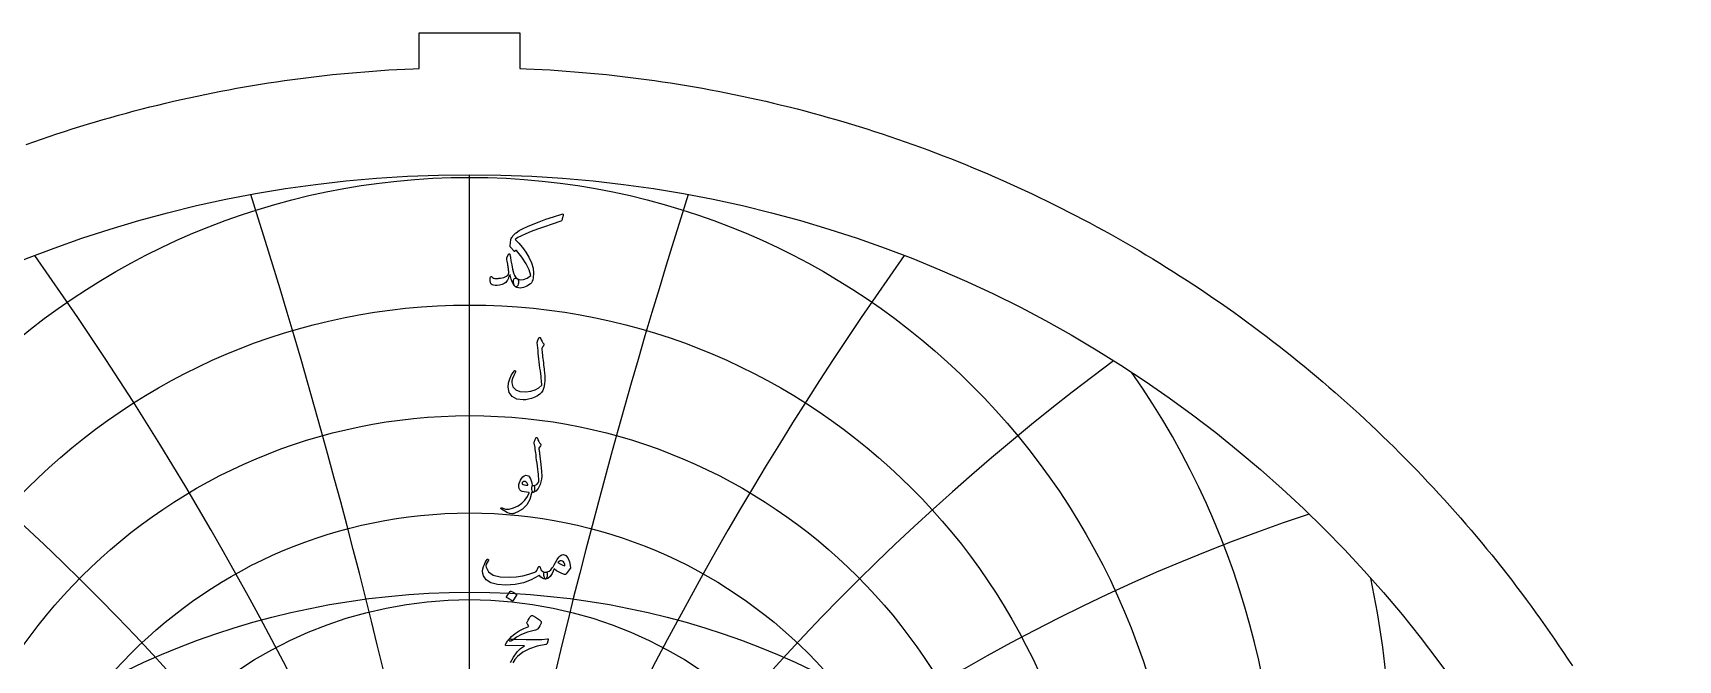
# Model space of a CAD drawing. Header units: millimetres. Extents: x -71 to 71, y -71 to 73.
# Drawn here: x -23.5 to 65, y 38.9 to 72.6 of the extents above; entities that cross this region are included whole.
import ezdxf

# ---------------------------------------------------------------- set-up
doc = ezdxf.new("R2010")
doc.units = ezdxf.units.MM
for name, color, linetype in [('CUT_OUTER', 1, 'Continuous'), ('ENGRAVE', 7, 'Continuous'), ('ENGRAVE_FINE', 8, 'Continuous'), ('TEXT', 5, 'Continuous')]:
    doc.layers.add(name, color=color, linetype=linetype)

msp = doc.modelspace()

# ---------------------------------------------------------------- linework, layer by layer
at = {"layer": 'CUT_OUTER'}
msp.add_lwpolyline([(-23.8392, 66.626), (-23.4299, 66.771), (-23.0198, 66.9135), (-22.6088, 67.0535), (-22.1969, 67.191), (-21.7842, 67.3259), (-21.3707, 67.4583), (-20.9564, 67.5882), (-20.5413, 67.7155), (-20.1254, 67.8403), (-19.7087, 67.9625), (-19.2914, 68.0821), (-18.8733, 68.1992), (-18.4544, 68.3137), (-18.0349, 68.4257), (-17.6147, 68.535), (-17.1939, 68.6418), (-16.7724, 68.746), (-16.3502, 68.8477), (-15.9275, 68.9467), (-15.5042, 69.0431), (-15.0802, 69.137), (-14.6557, 69.2282), (-14.2307, 69.3168), (-13.8051, 69.4028), (-13.379, 69.4862), (-12.9524, 69.567), (-12.5253, 69.6452), (-12.0977, 69.7207), (-11.6697, 69.7936), (-11.2412, 69.8639), (-10.8123, 69.9316), (-10.383, 69.9966), (-9.9533, 70.059), (-9.5233, 70.1187), (-9.0928, 70.1759), (-8.6621, 70.2303), (-8.231, 70.2822), (-7.7996, 70.3313), (-7.3679, 70.3779), (-6.9359, 70.4218), (-6.5037, 70.463), (-6.0712, 70.5016), (-5.6385, 70.5375), (-5.2056, 70.5708), (-4.7725, 70.6014), (-4.3392, 70.6293), (-3.9058, 70.6546), (-3.4722, 70.6773), (-3.0384, 70.6972), (-2.7125, 70.7102), (-2.7125, 72.6225), (2.7125, 72.6225), (2.7125, 70.7102), (3.0384, 70.6972), (3.4722, 70.6773), (3.9058, 70.6546), (4.3392, 70.6293), (4.7725, 70.6014), (5.2056, 70.5708), (5.6385, 70.5375), (6.0712, 70.5016), (6.5037, 70.463), (6.9359, 70.4218), (7.3679, 70.3779), (7.7996, 70.3313), (8.231, 70.2822), (8.6621, 70.2303), (9.0928, 70.1759), (9.5233, 70.1187), (9.9533, 70.059), (10.383, 69.9966), (10.8123, 69.9316), (11.2412, 69.8639), (11.6697, 69.7936), (12.0977, 69.7207), (12.5253, 69.6452), (12.9524, 69.567), (13.379, 69.4862), (13.8051, 69.4028), (14.2307, 69.3168), (14.6557, 69.2282), (15.0802, 69.137), (15.5042, 69.0431), (15.9275, 68.9467), (16.3502, 68.8477), (16.7724, 68.746), (17.1939, 68.6418), (17.6147, 68.535), (18.0349, 68.4257), (18.4544, 68.3137), (18.8733, 68.1992), (19.2914, 68.0821), (19.7087, 67.9625), (20.1254, 67.8403), (20.5413, 67.7155), (20.9564, 67.5882), (21.3707, 67.4583), (21.7842, 67.3259), (22.1969, 67.191), (22.6088, 67.0535), (23.0198, 66.9135), (23.4299, 66.771), (23.8392, 66.626), (24.2475, 66.4785), (24.655, 66.3285), (25.0615, 66.1759), (25.4671, 66.0209), (25.8717, 65.8634), (26.2753, 65.7034), (26.678, 65.541), (27.0796, 65.376), (27.4803, 65.2086), (27.8799, 65.0388), (28.2784, 64.8665), (28.6759, 64.6918), (29.0723, 64.5146), (29.4676, 64.335), (29.8618, 64.153), (30.2549, 63.9685), (30.6468, 63.7817), (31.0376, 63.5925), (31.4272, 63.4008), (31.8156, 63.2068), (32.2029, 63.0104), (32.5889, 62.8116), (32.9737, 62.6105), (33.3572, 62.407), (33.7395, 62.2011), (34.1205, 61.9929), (34.5003, 61.7824), (34.8787, 61.5695), (35.2558, 61.3544), (35.6316, 61.1369), (36.0061, 60.9171), (36.3792, 60.695), (36.7509, 60.4707), (37.1213, 60.244), (37.4902, 60.0151), (37.8578, 59.784), (38.2239, 59.5505), (38.5886, 59.3149), (38.9518, 59.077), (39.3135, 58.8369), (39.6738, 58.5945), (40.0326, 58.35), (40.3899, 58.1033), (40.7456, 57.8543), (41.0998, 57.6032), (41.4525, 57.35), (41.8036, 57.0946), (42.1532, 56.837), (42.5011, 56.5773), (42.8475, 56.3154), (43.1922, 56.0514), (43.5353, 55.7854), (43.8768, 55.5172), (44.2166, 55.2469), (44.5548, 54.9746), (44.8913, 54.7002), (45.226, 54.4237), (45.5591, 54.1451), (45.8905, 53.8646), (46.2201, 53.582), (46.548, 53.2974), (46.8742, 53.0108), (47.1986, 52.7222), (47.5212, 52.4316), (47.842, 52.139), (48.161, 51.8444), (48.4782, 51.548), (48.7936, 51.2495), (49.1072, 50.9492), (49.4188, 50.6469), (49.7287, 50.3427), (50.0366, 50.0366), (50.3427, 49.7287), (50.6469, 49.4188), (50.9492, 49.1072), (51.2495, 48.7936), (51.548, 48.4782), (51.8444, 48.161), (52.139, 47.842), (52.4316, 47.5212), (52.7222, 47.1986), (53.0108, 46.8742), (53.2974, 46.548), (53.582, 46.2201), (53.8646, 45.8905), (54.1451, 45.5591), (54.4237, 45.226), (54.7002, 44.8913), (54.9746, 44.5548), (55.2469, 44.2166), (55.5172, 43.8768), (55.7854, 43.5353), (56.0514, 43.1922), (56.3154, 42.8475), (56.5773, 42.5011), (56.837, 42.1532), (57.0946, 41.8036), (57.35, 41.4525), (57.6032, 41.0998), (57.8543, 40.7456), (58.1033, 40.3899), (58.35, 40.0326), (58.5945, 39.6738), (58.8369, 39.3135), (59.077, 38.9518), (59.3149, 38.5886)], dxfattribs=at)
at = {"layer": 'ENGRAVE'}
msp.add_lwpolyline([(0, -65), (0, 65)], dxfattribs=at)
for centre, radius in [((0, 0), 65), ((0, 26.6213), 38.2346), ((0, 24.371), 33.6221), ((0, 22.5517), 29.4939), ((0, 21.0712), 25.7435), ((0, 0), 42.5483), ((0, 19.8628), 22.2913)]:
    msp.add_circle(centre, radius, dxfattribs=at)
for centre, radius, start, end in [((0, 29.433), 43.4771, 144.986912, 35.013088), ((0, 32.9966), 49.557, 167.993483, 12.006517)]:
    msp.add_arc(centre, radius, start, end, dxfattribs=at)
at = {"layer": 'ENGRAVE_FINE'}
for centre, radius, start, end in [((-364.4053, -48.1485), 370.0269, 4.517309, 17.631014), ((-364.4053, -48.1485), 370.0269, 4.517309, 17.631014), ((364.4053, -48.1485), 370.0269, 162.368986, 175.482691), ((364.4053, -48.1485), 370.0269, 162.368986, 175.482691), ((-176.5378, -48.1485), 187.8676, 9.089909, 35.388733), ((-176.5378, -48.1485), 187.8676, 9.089909, 35.388733), ((176.5378, -48.1485), 187.8676, 144.611267, 170.910091), ((176.5378, -48.1485), 187.8676, 144.611267, 170.910091), ((-111.292, -48.1485), 128.509, 13.775468, 53.38377), ((-111.292, -48.1485), 128.509, 13.775468, 53.38377), ((111.292, -48.1485), 128.509, 126.61623, 166.224532), ((111.292, -48.1485), 128.509, 126.61623, 166.224532), ((-76.5755, -48.1485), 99.9622, 18.636572, 71.683604), ((-76.5755, -48.1485), 99.9622, 18.636572, 71.683604), ((76.5755, -48.1485), 99.9622, 108.316396, 161.363428), ((76.5755, -48.1485), 99.9622, 108.316396, 161.363428)]:
    msp.add_arc(centre, radius, start, end, dxfattribs=at)
at = {"layer": 'TEXT'}
for points in [[(4.9603, 62.8799), (5.0021, 62.8874), (5.0284, 62.8768), (5.0392, 62.8482), (5.0346, 62.8016), (4.9892, 62.6201), (4.9753, 62.5737), (4.9582, 62.5376), (4.9381, 62.5118), (4.9149, 62.4963), (4.4504, 62.3441), (4.0301, 62.2009), (3.6542, 62.0667), (3.3227, 61.9415), (3.036, 61.8248), (2.7947, 61.7162), (2.5987, 61.6155), (2.4482, 61.5228), (2.6596, 61.3166), (2.8524, 61.0897), (3.0267, 60.8422), (3.1824, 60.5741), (3.3247, 60.2616), (3.4134, 59.9718), (3.4485, 59.7047), (3.4299, 59.4603), (3.4021, 59.3505), (3.3681, 59.2603), (3.3278, 59.1896), (3.2814, 59.1386), (3.0886, 59.0066), (2.9019, 58.9282), (2.7215, 58.9034), (2.5472, 58.9323), (2.4724, 58.971), (2.4172, 59.0334), (2.3817, 59.1195), (2.3657, 59.2293), (2.3665, 59.317), (2.3812, 59.3819), (2.4098, 59.4242), (2.4523, 59.4438), (2.4737, 59.4428), (2.5008, 59.4356), (2.5335, 59.4222), (2.5719, 59.4026), (2.7302, 59.3484), (2.904, 59.3593), (3.0932, 59.4351), (3.2979, 59.5758), (3.2077, 59.8875), (3.0484, 60.2162), (2.82, 60.5619), (2.5224, 60.9247), (2.5139, 60.9306), (2.5049, 60.9319), (2.4954, 60.9286), (2.4853, 60.9206), (2.4399, 60.8834), (2.4294, 60.876), (2.4183, 60.8742), (2.4067, 60.878), (2.3946, 60.8876), (2.1966, 61.1103), (2.1919, 61.1273), (2.1904, 61.166), (2.1919, 61.2263), (2.1966, 61.3083), (2.2043, 61.3955), (2.2151, 61.4671), (2.229, 61.5233), (2.2461, 61.5641), (2.2753, 61.6159), (2.3054, 61.6641), (2.3362, 61.7087), (2.3678, 61.7497), (2.4001, 61.7873), (2.4332, 61.8219), (2.4671, 61.8533), (2.5018, 61.8817), (2.6702, 61.9911), (2.8782, 62.105), (3.126, 62.2232), (3.4134, 62.3458), (3.7406, 62.4727), (4.1075, 62.6041), (4.514, 62.7398), (4.9603, 62.8799)], [(2.4564, 58.9818), (2.3763, 59.0653), (2.3048, 59.1963), (2.2422, 59.3747), (2.1883, 59.6006), (2.1808, 59.6253), (2.1708, 59.6294), (2.1581, 59.6129), (2.1429, 59.5758), (2.1302, 59.5409), (2.1166, 59.5062), (2.1023, 59.4718), (2.0873, 59.4376), (2.0717, 59.4037), (2.0558, 59.3701), (2.0397, 59.3367), (2.0233, 59.3036), (1.9547, 59.2128), (1.8645, 59.1427), (1.7526, 59.0932), (1.6191, 59.0643), (1.4891, 59.0509), (1.3798, 59.0478), (1.2911, 59.055), (1.2231, 59.0726), (1.1622, 59.1154), (1.1241, 59.1943), (1.1086, 59.3092), (1.1158, 59.4603), (1.1215, 59.4858), (1.1302, 59.5047), (1.1421, 59.5168), (1.1571, 59.5222), (1.1741, 59.5224), (1.188, 59.5191), (1.1988, 59.5121), (1.2066, 59.5016), (1.23, 59.4688), (1.2633, 59.4448), (1.3063, 59.4296), (1.3592, 59.4232), (1.3892, 59.4216), (1.4216, 59.4211), (1.4563, 59.4216), (1.4932, 59.4232), (1.5323, 59.4258), (1.5732, 59.4294), (1.6158, 59.434), (1.6603, 59.4397), (1.8449, 59.4794), (1.9821, 59.5408), (2.0718, 59.6238), (2.1141, 59.7284), (2.1119, 59.7509), (2.1094, 59.7769), (2.1067, 59.8066), (2.1037, 59.8398), (2.1, 59.8769), (2.095, 59.9182), (2.0887, 59.9636), (2.0811, 60.0131), (2.0731, 60.0635), (2.0656, 60.1116), (2.0586, 60.1573), (2.0522, 60.2008), (2.0457, 60.2419), (2.0388, 60.2807), (2.0313, 60.3172), (2.0233, 60.3513), (2.0117, 60.4171), (2.0058, 60.4699), (2.0055, 60.5099), (2.0109, 60.5369), (2.0976, 60.7267), (2.1045, 60.7357), (2.113, 60.7422), (2.1231, 60.746), (2.1347, 60.7473), (2.146, 60.7453), (2.1553, 60.7391), (2.1625, 60.7288), (2.1677, 60.7143), (2.194, 60.5529), (2.2275, 60.3658), (2.2682, 60.1528), (2.3162, 59.9141), (2.3647, 59.7259), (2.4234, 59.5779), (2.4925, 59.4701), (2.5719, 59.4026), (2.6008, 59.3788), (2.6214, 59.3448), (2.6338, 59.3005), (2.6379, 59.2458), (2.6336, 59.1731), (2.6204, 59.1076), (2.5985, 59.0494), (2.5678, 58.9983), (2.5454, 58.9741), (2.5193, 58.9633), (2.4897, 58.9658), (2.4564, 58.9818)], [(3.7352, 56.2229), (3.7424, 56.2355), (3.7517, 56.2445), (3.763, 56.2499), (3.7764, 56.2518), (3.7898, 56.2494), (3.8012, 56.2425), (3.8105, 56.2309), (3.8177, 56.2146), (3.8561, 56.12), (3.8971, 56.0383), (3.9407, 55.9694), (3.9868, 55.9135), (4.0005, 55.8934), (4.0043, 55.8702), (3.9984, 55.8439), (3.9827, 55.8145), (3.9726, 55.8003), (3.9631, 55.7867), (3.9541, 55.7735), (3.9456, 55.7609), (3.9376, 55.749), (3.9301, 55.7382), (3.9231, 55.7284), (3.9167, 55.7196), (3.9059, 55.7036), (3.8981, 55.6846), (3.8935, 55.6624), (3.8919, 55.6371), (3.8968, 55.5658), (3.9033, 55.4881), (3.9113, 55.4039), (3.9208, 55.3133), (3.9316, 55.2162), (3.9435, 55.1127), (3.9564, 55.0028), (3.9703, 54.8864), (3.9859, 54.7702), (3.9997, 54.661), (4.0117, 54.5588), (4.0219, 54.4636), (4.0305, 54.375), (4.0379, 54.2929), (4.0439, 54.2172), (4.0487, 54.148), (4.0541, 53.943), (4.0373, 53.7489), (3.9984, 53.5656), (3.9373, 53.3931), (3.8778, 53.2918), (3.7857, 53.1982), (3.6612, 53.1124), (3.5042, 53.0343), (3.334, 52.9695), (3.1742, 52.9239), (3.0247, 52.8974), (2.8854, 52.8899), (2.5369, 52.9378), (2.2873, 53.0693), (2.1368, 53.2843), (2.0852, 53.5829), (2.1032, 53.8054), (2.1615, 54.0232), (2.26, 54.2364), (2.3987, 54.445), (2.4093, 54.4571), (2.4203, 54.4646), (2.4319, 54.4674), (2.4441, 54.4656), (2.457, 54.4607), (2.4667, 54.4543), (2.4735, 54.4463), (2.4771, 54.4368), (2.4796, 54.4226), (2.4791, 54.4089), (2.4755, 54.3958), (2.4688, 54.3831), (2.3742, 54.1988), (2.309, 54.0418), (2.2731, 53.9121), (2.2667, 53.8098), (2.3355, 53.5893), (2.4843, 53.4354), (2.713, 53.348), (3.0216, 53.3271), (3.2997, 53.3573), (3.5362, 53.4272), (3.7308, 53.5367), (3.8837, 53.686), (3.8805, 53.7581), (3.8749, 53.8422), (3.8671, 53.9385), (3.8569, 54.0469), (3.8441, 54.1677), (3.8285, 54.3011), (3.8101, 54.4472), (3.7888, 54.6059), (3.7687, 54.7696), (3.7496, 54.9307), (3.7316, 55.0893), (3.7146, 55.2453), (3.6988, 55.3986), (3.6847, 55.5495), (3.672, 55.6977), (3.6609, 55.8434), (3.6444, 55.9836), (3.6452, 55.9996), (3.6475, 56.0146), (3.6514, 56.0285), (3.6568, 56.0414)], [(3.4856, 50.6454), (3.5135, 50.7127), (3.5351, 50.7661), (3.5506, 50.8055), (3.5599, 50.831), (3.5671, 50.8473), (3.5764, 50.8589), (3.5877, 50.8658), (3.6011, 50.8682), (3.6163, 50.8656), (3.629, 50.8579), (3.639, 50.845), (3.6465, 50.8269), (3.6808, 50.7385), (3.7218, 50.6588), (3.7695, 50.5879), (3.8239, 50.5258), (3.8391, 50.5059), (3.8435, 50.4835), (3.837, 50.4585), (3.8197, 50.4309), (3.729, 50.303), (3.7352, 50.2458), (3.7414, 50.1896), (3.7476, 50.1344), (3.7538, 50.0803), (3.7599, 50.0272), (3.7661, 49.9751), (3.7723, 49.9241), (3.7785, 49.874), (3.8355, 49.411), (3.8703, 49.049), (3.8829, 48.7881), (3.8734, 48.6283), (3.7955, 48.3383), (3.6939, 48.124), (3.5686, 47.9856), (3.4196, 47.9229), (3.4155, 47.9229), (3.4114, 47.9229), (3.4073, 47.9229), (3.4031, 47.9229), (3.3786, 47.9461), (3.3629, 47.9992), (3.3559, 48.0822), (3.3578, 48.1952), (3.3616, 48.2369), (3.3732, 48.2674), (3.3926, 48.2864), (3.4196, 48.2942), (3.5243, 48.3151), (3.6114, 48.353), (3.681, 48.4079), (3.7331, 48.4798), (3.7296, 48.5662), (3.7233, 48.6644), (3.7142, 48.7745), (3.7022, 48.8964), (3.6876, 49.0297), (3.6707, 49.1738), (3.6515, 49.3288), (3.63, 49.4945), (3.6101, 49.6575), (3.5918, 49.8039), (3.5751, 49.9339), (3.5599, 50.0473), (3.5467, 50.1442), (3.5362, 50.2247), (3.5282, 50.2886), (3.5228, 50.336), (3.4815, 50.5712), (3.4802, 50.5944), (3.4805, 50.6145), (3.4823, 50.6315), (3.4856, 50.6454)], [(3.3371, 47.8775), (3.2404, 47.538), (3.0783, 47.2536), (2.8506, 47.0244), (2.5575, 46.8504), (2.5165, 46.8328), (2.476, 46.8169), (2.4361, 46.8029), (2.3966, 46.7906), (2.358, 46.7804), (2.3203, 46.7726), (2.2837, 46.767), (2.2481, 46.7638), (2.1594, 46.7764), (2.0419, 46.8226), (1.8954, 46.9022), (1.7201, 47.0154), (1.7013, 47.0317), (1.6902, 47.0474), (1.6869, 47.0626), (1.6912, 47.0773), (1.701, 47.0886), (1.7139, 47.0938), (1.7299, 47.0928), (1.749, 47.0855), (1.9313, 47.0265), (2.1357, 47.0268), (2.3623, 47.0863), (2.6111, 47.2052), (2.8143, 47.3431), (2.9824, 47.5053), (3.1154, 47.6917), (3.2134, 47.9023), (3.2126, 47.9098), (3.2103, 47.9157), (3.2064, 47.9201), (3.201, 47.9229), (3.0589, 47.9312), (2.938, 47.9477), (2.8383, 47.9724), (2.7596, 48.0054), (2.6988, 48.0565), (2.6606, 48.1271), (2.6452, 48.2173), (2.6524, 48.3272), (2.6547, 48.3417), (2.6575, 48.3566), (2.6609, 48.3716), (2.6647, 48.387), (2.6691, 48.4028), (2.674, 48.4195), (2.6794, 48.4369), (2.6854, 48.455), (2.7338, 48.5729), (2.7926, 48.6706), (2.8617, 48.7482), (2.9411, 48.8057), (3.0223, 48.8371), (3.0968, 48.8366), (3.1646, 48.8041), (3.2257, 48.7397), (3.2791, 48.65), (3.3196, 48.5458), (3.3472, 48.4272), (3.3619, 48.2942), (3.37, 48.2943), (3.3779, 48.2947), (3.3855, 48.2953), (3.3928, 48.2962), (3.4002, 48.2971), (3.4078, 48.2978), (3.4156, 48.2982), (3.4238, 48.2983), (3.4516, 48.2924), (3.4733, 48.2746), (3.4887, 48.2449), (3.498, 48.2034), (3.5019, 48.1578), (3.5011, 48.1116), (3.4957, 48.065), (3.4856, 48.0178), (3.4725, 47.9763), (3.4578, 47.9466), (3.4415, 47.9288), (3.4238, 47.9229), (3.3454, 47.9229), (3.3449, 47.9154), (3.3433, 47.9054), (3.3407, 47.8928), (3.3371, 47.8775)], [(3.1391, 48.3395), (3.0958, 48.4151), (3.0484, 48.4685), (2.9968, 48.4996), (2.9411, 48.5087), (2.9079, 48.4999), (2.8782, 48.486), (2.8522, 48.4669), (2.8297, 48.4427), (2.8225, 48.4298), (2.8215, 48.4159), (2.8267, 48.4009), (2.838, 48.3849), (2.8805, 48.3475), (2.9422, 48.322), (3.0229, 48.3083), (3.1226, 48.3065), (3.1329, 48.3086), (3.1391, 48.3148), (3.1412, 48.3251), (3.1391, 48.3395)], [(0.9405, 44.3101), (0.9552, 44.3261), (0.9704, 44.3328), (0.9861, 44.3302), (1.0024, 44.3183), (1.0148, 44.3029), (1.0189, 44.2853), (1.0148, 44.2657), (1.0024, 44.2441), (0.9395, 44.1466), (0.8992, 44.0564), (0.8817, 43.9734), (0.8869, 43.8976), (1.016, 43.6485), (1.2674, 43.4748), (1.641, 43.3763), (2.1368, 43.3531), (2.5046, 43.3802), (2.8576, 43.4366), (3.1956, 43.5225), (3.5186, 43.6377), (3.5756, 43.6715), (3.6228, 43.7233), (3.6602, 43.7932), (3.6878, 43.8811), (3.697, 43.9061), (3.7125, 43.9234), (3.7342, 43.9329), (3.762, 43.9347), (3.7819, 43.9262), (3.796, 43.9089), (3.8045, 43.8829), (3.8074, 43.8481), (3.8267, 43.762), (3.8806, 43.6975), (3.969, 43.6547), (4.092, 43.6336), (4.1363, 43.6238), (4.1662, 43.5985), (4.1817, 43.5578), (4.1828, 43.5016), (4.1678, 43.3969), (4.1477, 43.3221), (4.1224, 43.2773), (4.092, 43.2623), (4.0015, 43.2742), (3.9157, 43.3098), (3.8344, 43.3691), (3.7579, 43.4521), (3.7514, 43.4554), (3.7403, 43.4531), (3.7246, 43.4451), (3.7043, 43.4315), (3.3196, 43.2149), (2.8999, 43.0602), (2.4451, 42.9674), (1.9553, 42.9365), (1.5025, 42.9674), (1.1509, 43.0602), (0.9003, 43.2149), (0.7508, 43.4315), (0.7167, 43.5524), (0.7054, 43.6759), (0.7167, 43.8019), (0.7508, 43.9306), (0.7966, 44.0502), (0.8436, 44.1533), (0.8915, 44.24), (0.9405, 44.3101)], [(5.049, 44.5741), (5.1782, 44.5282), (5.2852, 44.3988), (5.37, 44.1858), (5.4326, 43.8893), (5.4349, 43.8679), (5.4337, 43.8491), (5.4288, 43.8329), (5.4203, 43.8192), (5.1934, 43.5346), (5.1776, 43.5173), (5.1593, 43.5067), (5.1385, 43.5029), (5.115, 43.5057), (4.9608, 43.5583), (4.8159, 43.6253), (4.6803, 43.7068), (4.554, 43.8027), (4.4522, 43.5663), (4.3405, 43.3974), (4.2191, 43.2961), (4.0879, 43.2623), (4.0732, 43.2677), (4.058, 43.284), (4.0422, 43.3111), (4.026, 43.349), (4.001, 43.4428), (3.992, 43.5181), (3.9989, 43.5748), (4.0219, 43.613), (4.0353, 43.622), (4.0508, 43.6284), (4.0683, 43.6323), (4.0879, 43.6336), (4.1817, 43.6496), (4.2735, 43.6934), (4.3632, 43.7651), (4.4509, 43.8646), (4.4893, 43.9223), (4.5468, 44.0172), (4.6234, 44.1492), (4.719, 44.3183), (4.7938, 44.4302), (4.8737, 44.5101), (4.9588, 44.5581), (5.049, 44.5741)], [(4.752, 44.1698), (4.8293, 44.1054), (4.917, 44.0523), (5.015, 44.0105), (5.1233, 43.9801), (5.1173, 44.0613), (5.0954, 44.1276), (5.0575, 44.1789), (5.0036, 44.2152), (4.9415, 44.234), (4.8788, 44.2327), (4.8157, 44.2113), (4.752, 44.1698)], [(2.1904, 42.5982), (2.1955, 42.6034), (2.2027, 42.6065), (2.212, 42.6075), (2.2234, 42.6065), (2.3036, 42.574), (2.3791, 42.5343), (2.45, 42.4874), (2.5163, 42.4332), (2.5227, 42.425), (2.5255, 42.4167), (2.5248, 42.4085), (2.5204, 42.4002), (2.3265, 42.0867), (2.3193, 42.0792), (2.31, 42.0774), (2.2987, 42.0813), (2.2853, 42.0908), (2.2736, 42.0991), (2.2553, 42.1115), (2.2303, 42.128), (2.1986, 42.1486), (2.1597, 42.1733), (2.113, 42.2022), (2.0586, 42.2352), (1.9965, 42.2723), (1.9883, 42.2785), (1.9841, 42.2847), (1.9841, 42.2909), (1.9883, 42.2971)], [(3.4815, 40.5015), (3.1211, 40.4074), (2.8029, 40.2859), (2.5271, 40.1372), (2.2935, 39.9611), (2.2577, 39.934), (2.2244, 39.9188), (2.1937, 39.9155), (2.1656, 39.924), (2.1329, 39.9629), (2.1378, 40.0178), (2.1803, 40.0887), (2.2605, 40.1756), (2.45, 40.3329), (2.6678, 40.4747), (2.9141, 40.601), (3.1886, 40.7118), (3.1102, 40.8273), (3.0956, 40.8562), (3.0886, 40.8851), (3.0894, 40.914), (3.0979, 40.9428), (3.1533, 41.0529), (3.2041, 41.1439), (3.2502, 41.2159), (3.2917, 41.2687), (3.3183, 41.2937), (3.3443, 41.3069), (3.3699, 41.3082), (3.3949, 41.2976), (3.54, 41.2156), (3.662, 41.1388), (3.7607, 41.0671), (3.8362, 41.0006), (3.8509, 40.9792), (3.8579, 40.9521), (3.8571, 40.9194), (3.8486, 40.881), (3.8221, 40.8209), (3.7795, 40.7479), (3.721, 40.6621), (3.6465, 40.5633), (3.6269, 40.5486), (3.5929, 40.5334), (3.5444, 40.5177), (3.4815, 40.5015)]]:
    msp.add_lwpolyline(points, close=True, dxfattribs=at)
msp.add_lwpolyline([(2.2038, 38.7669), (2.3567, 39.0634), (2.5657, 39.3506), (2.6475, 39.4375), (2.74, 39.5207), (2.8434, 39.6004), (2.9576, 39.6765), (1.9594, 39.6847), (1.9354, 39.695), (1.9253, 39.7136), (1.9292, 39.7404), (1.947, 39.7755), (1.9805, 39.8265), (2.0109, 39.8724), (2.0383, 39.9131), (2.0625, 39.9487), (2.0836, 39.9789), (2.1017, 40.0034), (2.1166, 40.0222), (2.1285, 40.0353), (2.1553, 40.0377), (2.2275, 40.0364), (2.3451, 40.0315), (2.508, 40.023), (2.508, 40.023), (3.0373, 40.0044), (3.4949, 40.0023), (3.8809, 40.0168), (4.1951, 40.0477), (4.2048, 40.0489), (4.2132, 40.0482), (4.2203, 40.0458), (4.2261, 40.0415), (4.2303, 40.0357), (4.2328, 40.0286), (4.2334, 40.0203), (4.2322, 40.0106), (4.2241, 39.9729), (4.2163, 39.9384), (4.2087, 39.9069), (4.2013, 39.8786), (4.1942, 39.8533), (4.1874, 39.8312), (4.1808, 39.8121), (4.1745, 39.7961), (4.1611, 39.7706), (4.1456, 39.7517), (4.1281, 39.7396), (4.1085, 39.7342), (3.6321, 39.6478), (3.2175, 39.5125), (2.8648, 39.3282), (2.574, 39.0948), (2.427, 38.927), (2.3203, 38.7494)], dxfattribs=at)

doc.saveas('drawing.dxf')
